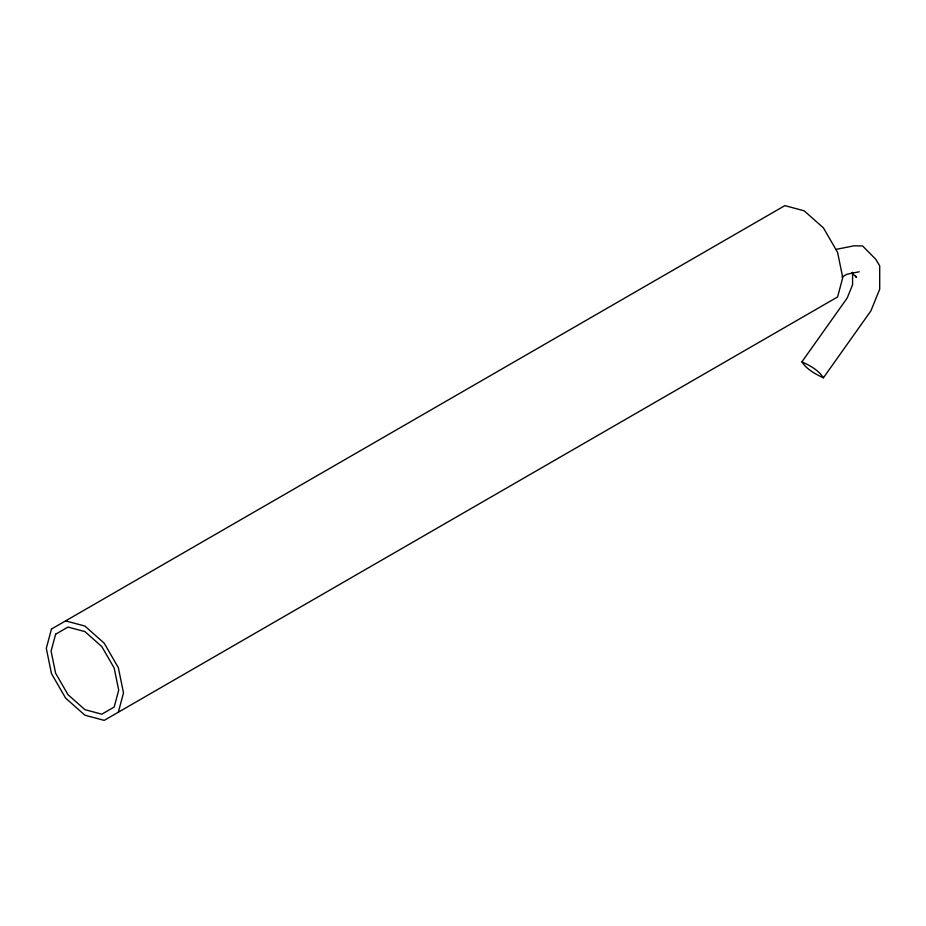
<?xml version="1.0" encoding="UTF-8"?>
<svg xmlns="http://www.w3.org/2000/svg" width="926" height="926" viewBox="0 0 926 926"><rect width="100%" height="100%" fill="white"/><g stroke="black" fill="none" stroke-linecap="round" stroke-linejoin="round"><path stroke-width="1.39" d="M118.331 712.21L123.505 692.914L118.331 667.646L104.198 643.176L84.903 626.057L65.596 620.883M835.599 249.476L854.096 245.795L862.604 245.957L875.741 259.245L879.7 265.843L879.7 289.19L870.891 310.893L823.422 377.796C815.447 374.127 806.615 369.37 801.916 361.834L847.186 298.056L852.58 284.757L852.58 272.29M842 277.106L846.989 274.223L859.235 271.781M801.916 361.834C809.891 365.492 818.723 370.261 823.422 377.796M851.688 272.603L856.538 277.499L855.589 275.925M51.474 629.043L46.3 648.339L51.474 673.619L65.596 698.088L84.903 715.196L104.198 720.37L837.59 296.957L842.753 277.661L837.59 252.381L823.457 227.912L804.162 210.804L784.854 205.63L51.474 629.043M55.629 634.206L51.092 651.117L55.629 673.248L68.003 694.674L84.903 709.663L101.802 714.189L114.176 707.047L118.702 690.148L114.176 668.016L101.802 646.58L84.903 631.59L68.003 627.064L55.629 634.206"/></g></svg>
